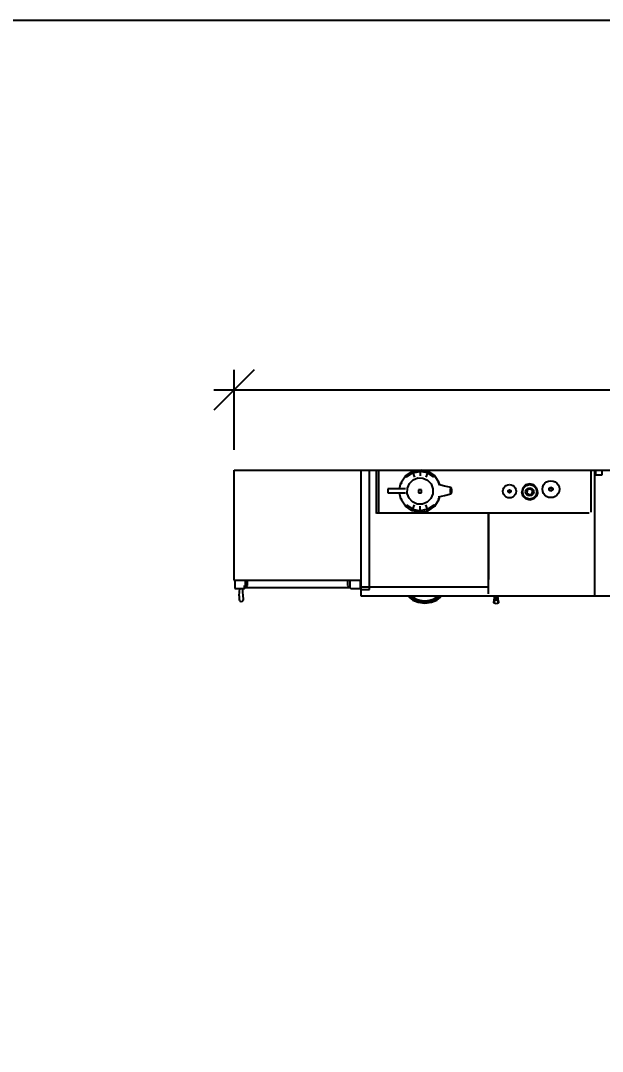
# Model space of a CAD drawing. Header units: millimetres. Extents: x 3103 to 179340, y -10977 to 70536.
# Drawn here: x 21201 to 24081, y 49920 to 55021 of the extents above; entities that cross this region are included whole.
import ezdxf

# ---------------------------------------------------------------- set-up
doc = ezdxf.new("R2010")
doc.units = ezdxf.units.MM
doc.header["$LTSCALE"] = 0.5
doc.layers.add('MEBEL', color=1, linetype='Continuous')
doc.styles.add('WROMLATS', font='wromlats.shx', dxfattribs={"bigfont": 'bigfont.shx'})
doc.dimstyles.new('juka', dxfattribs={"dimscale": 100, "dimtxt": 2, "dimasz": 2, "dimexe": 1, "dimexo": 1, "dimgap": 1, "dimtad": 1, "dimtoh": 1, "dimdec": 0, "dimzin": 0, "dimdsep": 46, "dimtxsty": 'WROMLATS', "dimblk": 'OBLIQUE', "dimcen": -3, "dimdle": 1, "dimclrd": 256, "dimclre": 256, "dimclrt": 256, "dimadec": 0, "dimazin": 0, "dimtfac": 1, "dimtdec": 0, "dimtix": 1, "dimtmove": 2, "dimatfit": 3, "dimldrblk": 'ORIGIN2', "dimfxl": 1, "dimtvp": 2.5, "dimtolj": 1, "dimtzin": 0, "dimarcsym": 0})

# ---------------------------------------------------------------- blocks, each defined once
blk = doc.blocks.new('m_131')
for p, q in [((-648.9, 4695.3), (-650.1, 4689.8)), ((-645.7, 4699.4), (-648.9, 4695.3)), ((-641.3, 4700.9), (-645.7, 4699.4)), ((-636.4, 4700.6), (-641.3, 4700.9)), ((-622.6, 4699.7), (-636.4, 4700.6)), ((-622.6, 4699.7), (-601.8, 4698.2)), ((-601.8, 4698.2), (-585.6, 4696.8)), ((-585.6, 4721.4), (-585.6, 4689.8)), ((-544.4, 4721.4), (-585.6, 4721.4)), ((-544.4, 4726.4), (-544.4, 4725.8)), ((-148.3, 4726.4), (-544.4, 4726.4)), ((-544.4, 4725.8), (-544.4, 4097.4)), ((-544.4, 4725.8), (-0.1, 4725.8)), ((-0.1, 4725.8), (-0.1, 0)), ((-650.1, 4689.8), (-648.9, 4684.3)), ((-648.9, 4684.3), (-645.7, 4680.3)), ((-645.7, 4680.3), (-641.3, 4678.8)), ((-641.3, 4678.8), (-636.4, 4679.1)), ((-636.4, 4679.1), (-622.6, 4680)), ((-622.6, 4680), (-601.8, 4681.4)), ((-601.8, 4681.4), (-585.6, 4682.8)), ((-585.6, 4689.8), (-585.6, 4674)), ((-585.6, 4674), (-571.8, 4658.3)), ((-585.6, 4674), (-571.8, 4674)), ((-580.6, 4670.9), (-580.6, 4150.7)), ((-544.4, 4670.9), (-580.6, 4670.9)), ((-571.8, 4658.3), (-544.4, 4658.3)), ((-571.8, 4163.3), (-585.6, 4147.5)), ((-585.6, 4147.5), (-585.6, 4100.2)), ((-580.6, 4150.7), (-544.4, 4150.7)), ((-544.4, 4163.3), (-571.8, 4163.3)), ((-622.2, 4097.4), (-622.2, 3466.1)), ((-580.1, 4097.4), (-622.2, 4097.4)), ((-590.7, 4097.4), (-590.7, 4055.3)), ((-0.1, 4097.4), (-590.7, 4097.4)), ((-585.6, 4100.2), (-544.4, 4100.2)), ((-580.2, 3466.1), (-580.1, 4097.4)), ((-590.7, 4055.3), (-0.1, 4055.3)), ((-4.4, 4021.4), (-214.8, 4021.4)), ((-211, 4020.2), (-211, 2967.7)), ((0, 4010.9), (-208.6, 4010.9)), ((-4.4, 4020.2), (-4.4, 4021.4)), ((-93.5, 3964.9), (-113, 3964.9)), ((-113, 3964.9), (-113, 3877.4)), ((-93.5, 3960.7), (-93.5, 3964.9)), ((-93.5, 3950.7), (-93.5, 3960.7)), ((-93.5, 3935.6), (-93.5, 3950.7)), ((-93.5, 3917.6), (-93.5, 3935.6)), ((-201, 3844.2), (-178.2, 3877.6)), ((-178.2, 3877.6), (-144.1, 3900)), ((-178.2, 3877.6), (-172.6, 3872.1)), ((-144.1, 3900), (-113, 3906.1)), ((-144.1, 3900), (-141, 3892.7)), ((-93.5, 3899.7), (-93.5, 3917.6)), ((-93.5, 3905.8), (-63.6, 3900)), ((-93.5, 3889.5), (-93.5, 3899.7)), ((-93.5, 3884), (-93.5, 3889.5)), ((-93.5, 3877.2), (-93.5, 3884)), ((-63.6, 3900), (-66.6, 3892.7)), ((-63.6, 3900), (-29.4, 3877.6)), ((-29.4, 3877.6), (-35.1, 3872.1)), ((-29.4, 3877.6), (-6.6, 3844.2)), ((-644.2, 3841.3), (-654.5, 3814)), ((-652, 3812.1), (-642.4, 3838)), ((-640.6, 3834.7), (-649.5, 3810.1)), ((-646.9, 3808.2), (-640.6, 3834.7)), ((-637.1, 3828.1), (-644.4, 3806.3)), ((-629, 3858.4), (-644.2, 3841.3)), ((-643.7, 3840.4), (-628.8, 3857.4)), ((-642.4, 3838), (-643.7, 3840.4)), ((-642.4, 3838), (-628.2, 3854.7)), ((-640.6, 3834.7), (-642.4, 3838)), ((-627.4, 3851.1), (-640.6, 3834.7)), ((-625.7, 3843.8), (-637.1, 3828.1)), ((-622.2, 3860.1), (-629, 3858.4)), ((-629, 3858.4), (-628.8, 3857.4)), ((-628.8, 3857.4), (-622.2, 3859.2)), ((-628.8, 3857.4), (-628.2, 3854.7)), ((-628.2, 3854.7), (-622.2, 3856.6)), ((-628.2, 3854.7), (-627.4, 3851.1)), ((-622.2, 3845.6), (-625.7, 3843.8)), ((-209, 3804.7), (-201, 3844.2)), ((-201, 3844.2), (-193.6, 3841.2)), ((-193.6, 3841.2), (-201, 3804.7)), ((-172.6, 3872.1), (-193.6, 3841.2)), ((-193.6, 3841.2), (-172.6, 3832.6)), ((-168, 3818.7), (-157.7, 3841.7)), ((-157.7, 3841.7), (-139.1, 3859)), ((-139.1, 3859), (-115.2, 3868.2)), ((-115.2, 3868.2), (-89.6, 3867.6)), ((-89.6, 3867.6), (-66.1, 3857.5)), ((-66.1, 3857.5), (-48.4, 3839.3)), ((-48.4, 3839.3), (-39.1, 3815.9)), ((-35.1, 3872.1), (-14, 3841.2)), ((-14, 3841.2), (-35.1, 3832.6)), ((-6.6, 3844.2), (-14, 3841.2)), ((-14, 3841.2), (-6.6, 3804.7)), ((-6.6, 3844.2), (0, 3811.6)), ((-654.5, 3814), (-658.2, 3781.2)), ((-658.2, 3781.2), (-654.5, 3748.3)), ((-649.5, 3810.1), (-652.6, 3781.2)), ((-652.6, 3781.2), (-649.5, 3752.2)), ((-649.8, 3781.2), (-646.9, 3808.2)), ((-649.5, 3810.1), (-646.9, 3808.2)), ((-644.4, 3806.3), (-647, 3781.2)), ((-647, 3781.2), (-644.4, 3756.1)), ((-646.9, 3808.2), (-645.1, 3806.8)), ((-209, 3804.7), (-201, 3765.3)), ((-201, 3804.7), (-209, 3804.7)), ((-201, 3804.7), (-178.2, 3804.7)), ((-193.6, 3768.3), (-201, 3804.7)), ((-193.6, 3768.3), (-172.6, 3776.8)), ((-168.6, 3793.5), (-168, 3818.7)), ((-159.3, 3770.1), (-168.6, 3793.5)), ((-97.3, 3813.2), (-112.5, 3813.2)), ((-112.5, 3813.2), (-112.5, 3798.3)), ((-112.5, 3798.3), (-97.3, 3798.3)), ((-97.3, 3798.3), (-97.3, 3813.2)), ((-39.7, 3790.8), (-50, 3767.8)), ((-39.1, 3815.9), (-39.7, 3790.8)), ((-14, 3768.3), (-35.1, 3776.8)), ((-6.6, 3804.7), (-29.4, 3804.7)), ((-14, 3768.3), (-6.6, 3804.7)), ((-6.6, 3804.7), (0, 3804.7)), ((-6.6, 3765.3), (0, 3797.9)), ((-654.5, 3748.3), (-644.2, 3721.1)), ((-642.4, 3724.4), (-652, 3750.3)), ((-649.5, 3752.2), (-640.6, 3727.6)), ((-644.4, 3756.1), (-637.1, 3734.2)), ((-643.7, 3722), (-642.4, 3724.4)), ((-640.6, 3727.6), (-642.4, 3724.4)), ((-642.4, 3724.4), (-628.2, 3707.6)), ((-627.4, 3711.2), (-640.6, 3727.6)), ((-637.1, 3734.2), (-625.7, 3718.5)), ((-201, 3765.3), (-193.6, 3768.3)), ((-201, 3765.3), (-178.2, 3731.8)), ((-172.6, 3737.4), (-193.6, 3768.3)), ((-178.2, 3731.8), (-172.6, 3737.4)), ((-178.2, 3731.8), (-144.1, 3709.4)), ((-141.5, 3752), (-159.3, 3770.1)), ((-118.1, 3741.8), (-141.5, 3752)), ((-92.4, 3741.3), (-118.1, 3741.8)), ((-68.5, 3750.4), (-92.4, 3741.3)), ((-50, 3767.8), (-68.5, 3750.4)), ((-63.6, 3709.4), (-29.4, 3731.8)), ((-35.1, 3737.4), (-14, 3768.3)), ((-29.4, 3731.8), (-35.1, 3737.4)), ((-29.4, 3731.8), (-6.6, 3765.3)), ((-6.6, 3765.3), (-14, 3768.3)), ((-644.2, 3721.1), (-629, 3703.9)), ((-628.8, 3704.9), (-643.7, 3722)), ((-629, 3703.9), (-628.8, 3704.9)), ((-629, 3703.9), (-622.2, 3702.2)), ((-628.8, 3704.9), (-628.2, 3707.6)), ((-622.2, 3703.2), (-628.8, 3704.9)), ((-628.2, 3707.6), (-627.4, 3711.2)), ((-628.2, 3707.6), (-622.2, 3705.8)), ((-625.7, 3718.5), (-622.2, 3716.8)), ((-144.1, 3709.4), (-141, 3716.7)), ((-144.1, 3709.4), (-131.1, 3706.9)), ((-132.7, 3713.4), (-125.6, 3684.4)), ((-125.6, 3684.4), (-117.4, 3651.7)), ((-87.1, 3651.1), (-78.9, 3683.2)), ((-78.9, 3683.2), (-71.5, 3713.2)), ((-72.9, 3707.6), (-63.6, 3709.4)), ((-63.6, 3709.4), (-66.6, 3716.7)), ((-113.9, 3653.9), (-117.4, 3651.7)), ((-117.4, 3651.7), (-115.1, 3649)), ((-115.1, 3649), (-107.9, 3647)), ((-106, 3655.1), (-113.9, 3653.9)), ((-107.9, 3647), (-98.5, 3646.8)), ((-96.6, 3655), (-106, 3655.1)), ((-98.5, 3646.8), (-90.6, 3648.5)), ((-89.4, 3653.5), (-96.6, 3655)), ((-90.6, 3648.5), (-87.1, 3651.1)), ((-87.1, 3651.1), (-89.4, 3653.5)), ((-661.8, 3428), (-661.1, 3433.7)), ((-661.1, 3422.2), (-661.8, 3428)), ((-661.1, 3433.7), (-659, 3437.9)), ((-659, 3418), (-661.1, 3422.2)), ((-659, 3437.9), (-656.2, 3439.5)), ((-656.2, 3416.4), (-659, 3418)), ((-656.2, 3439.5), (-653.1, 3439.2)), ((-646, 3436.9), (-655.6, 3437.7)), ((-655.6, 3418.2), (-646, 3419)), ((-653.1, 3439.2), (-644.2, 3438.2)), ((-644.2, 3417.7), (-653.1, 3416.7)), ((-632.6, 3428), (-647.8, 3428)), ((-647.3, 3433.1), (-646, 3436.9)), ((-632.4, 3432.3), (-647.3, 3433.1)), ((-647.3, 3422.8), (-632.4, 3423.6)), ((-646, 3419), (-647.3, 3422.8)), ((-644.2, 3438.2), (-646, 3436.9)), ((-646, 3436.9), (-631.8, 3435.5)), ((-631.8, 3420.4), (-646, 3419)), ((-646, 3419), (-644.2, 3417.7)), ((-644.2, 3438.2), (-631, 3436.7)), ((-644.2, 3417.7), (-631, 3419.2)), ((-632.6, 3428), (-632.4, 3432.3)), ((-622.2, 3428), (-632.6, 3428)), ((-632.4, 3423.6), (-632.6, 3428)), ((-631.8, 3435.5), (-632.4, 3432.3)), ((-632.4, 3432.3), (-622.2, 3431.7)), ((-622.2, 3424.2), (-632.4, 3423.6)), ((-632.4, 3423.6), (-631.8, 3420.4)), ((-631, 3436.7), (-631.8, 3435.5)), ((-631.8, 3435.5), (-622.2, 3434.4)), ((-631.8, 3420.4), (-622.2, 3421.5)), ((-631, 3419.2), (-631.8, 3420.4)), ((-631, 3436.7), (-622.2, 3435.5)), ((-631, 3419.2), (-622.2, 3420.4)), ((-622.2, 3466.1), (-622.2, 2939.9)), ((-613.2, 3466.5), (-214.8, 3466.5)), ((-589.6, 3466.4), (-214.8, 3466.5)), ((-214.8, 3466.5), (-542.3, 3466.4)), ((-542.3, 3466.4), (-542.3, 3466.5)), ((-653.1, 3416.7), (-656.2, 3416.4)), ((-138, 3361.9), (-136.8, 3370.7)), ((-136.8, 3370.7), (-133.5, 3378.5)), ((-133.5, 3378.5), (-128.3, 3385.2)), ((-128.3, 3385.2), (-121.6, 3390.4)), ((-121.6, 3390.4), (-113.8, 3393.7)), ((-113.8, 3393.7), (-105, 3394.9)), ((-111.3, 3365.6), (-110.1, 3367)), ((-110.8, 3365.3), (-109.7, 3366.6)), ((-110.1, 3367), (-108.7, 3368.2)), ((-109.7, 3366.6), (-108.4, 3367.7)), ((-108.9, 3366.1), (-107.8, 3367)), ((-108.7, 3368.2), (-106.9, 3368.9)), ((-108.4, 3367.7), (-106.8, 3368.4)), ((-107.8, 3367), (-106.4, 3367.5)), ((-106.9, 3368.9), (-105, 3369.2)), ((-106.8, 3368.4), (-105, 3368.6)), ((-106.4, 3367.5), (-105, 3367.7)), ((-105, 3394.9), (-96.2, 3393.7)), ((-105, 3369.2), (-103, 3368.9)), ((-105, 3368.6), (-103.2, 3368.4)), ((-105, 3367.7), (-103.5, 3367.5)), ((-103.5, 3367.5), (-102.2, 3367)), ((-103.2, 3368.4), (-101.6, 3367.7)), ((-103, 3368.9), (-101.3, 3368.2)), ((-102.2, 3367), (-101.1, 3366.1)), ((-101.6, 3367.7), (-100.2, 3366.6)), ((-101.3, 3368.2), (-99.8, 3367)), ((-100.2, 3366.6), (-99.2, 3365.3)), ((-99.8, 3367), (-98.7, 3365.6)), ((-96.2, 3393.7), (-88.3, 3390.4)), ((-88.3, 3390.4), (-81.6, 3385.2)), ((-81.6, 3385.2), (-76.5, 3378.5)), ((-76.5, 3378.5), (-73.1, 3370.7)), ((-73.1, 3370.7), (-71.9, 3361.9)), ((-136.8, 3353.1), (-138, 3361.9)), ((-133.5, 3345.2), (-136.8, 3353.1)), ((-128.3, 3338.5), (-133.5, 3345.2)), ((-121.6, 3333.3), (-128.3, 3338.5)), ((-113.8, 3330), (-121.6, 3333.3)), ((-105, 3328.8), (-113.8, 3330)), ((-112.3, 3361.9), (-112, 3363.8)), ((-112, 3359.9), (-112.3, 3361.9)), ((-112, 3363.8), (-111.3, 3365.6)), ((-111.3, 3358.2), (-112, 3359.9)), ((-111.7, 3361.9), (-111.5, 3363.7)), ((-111.5, 3360.1), (-111.7, 3361.9)), ((-111.5, 3363.7), (-110.8, 3365.3)), ((-110.8, 3358.5), (-111.5, 3360.1)), ((-110.1, 3356.7), (-111.3, 3358.2)), ((-109.7, 3357.1), (-110.8, 3358.5)), ((-110.5, 3362.2), (-110.3, 3363.7)), ((-110.3, 3360.7), (-110.5, 3362.2)), ((-110.3, 3363.7), (-109.8, 3365)), ((-109.8, 3359.4), (-110.3, 3360.7)), ((-108.7, 3355.6), (-110.1, 3356.7)), ((-109.8, 3365), (-108.9, 3366.1)), ((-108.9, 3358.3), (-109.8, 3359.4)), ((-108.4, 3356.1), (-109.7, 3357.1)), ((-107.8, 3357.4), (-108.9, 3358.3)), ((-106.9, 3354.8), (-108.7, 3355.6)), ((-106.8, 3355.4), (-108.4, 3356.1)), ((-106.4, 3356.8), (-107.8, 3357.4)), ((-105, 3354.6), (-106.9, 3354.8)), ((-105, 3355.2), (-106.8, 3355.4)), ((-105, 3356.6), (-106.4, 3356.8)), ((-103.5, 3356.8), (-105, 3356.6)), ((-103.2, 3355.4), (-105, 3355.2)), ((-103, 3354.8), (-105, 3354.6)), ((-96.2, 3330), (-105, 3328.8)), ((-102.2, 3357.4), (-103.5, 3356.8)), ((-101.6, 3356.1), (-103.2, 3355.4)), ((-101.3, 3355.6), (-103, 3354.8)), ((-101.1, 3358.3), (-102.2, 3357.4)), ((-100.2, 3357.1), (-101.6, 3356.1)), ((-99.8, 3356.7), (-101.3, 3355.6)), ((-101.1, 3366.1), (-100.2, 3365)), ((-100.2, 3359.4), (-101.1, 3358.3)), ((-100.2, 3365), (-99.6, 3363.7)), ((-99.6, 3360.7), (-100.2, 3359.4)), ((-99.2, 3358.5), (-100.2, 3357.1)), ((-98.7, 3358.2), (-99.8, 3356.7)), ((-99.6, 3363.7), (-99.4, 3362.2)), ((-99.4, 3362.2), (-99.6, 3360.7)), ((-99.2, 3365.3), (-98.5, 3363.7)), ((-98.5, 3360.1), (-99.2, 3358.5)), ((-98.7, 3365.6), (-97.9, 3363.8)), ((-97.9, 3359.9), (-98.7, 3358.2)), ((-98.5, 3363.7), (-98.3, 3361.9)), ((-98.3, 3361.9), (-98.5, 3360.1)), ((-97.9, 3363.8), (-97.7, 3361.9)), ((-97.7, 3361.9), (-97.9, 3359.9)), ((-88.3, 3333.3), (-96.2, 3330)), ((-81.6, 3338.5), (-88.3, 3333.3)), ((-76.5, 3345.2), (-81.6, 3338.5)), ((-73.1, 3353.1), (-76.5, 3345.2)), ((-71.9, 3361.9), (-73.1, 3353.1)), ((-148.6, 3262), (-143.1, 3282)), ((-143.5, 3262.1), (-138.6, 3280.1)), ((-143.1, 3282), (-128.9, 3296.2)), ((-138.6, 3280.1), (-125.8, 3292.9)), ((-128.9, 3296.2), (-108.9, 3301.6)), ((-127.9, 3262.1), (-125.1, 3272.2)), ((-125.8, 3292.9), (-107.9, 3297.7)), ((-125.1, 3272.2), (-118, 3279.4)), ((-118.2, 3271.5), (-121.8, 3263.6)), ((-110.7, 3275.8), (-118.2, 3271.5)), ((-118, 3279.4), (-107.9, 3282.1)), ((-102.1, 3274.9), (-110.7, 3275.8)), ((-107.9, 3301.7), (-109, 3301.4)), ((-108.9, 3301.6), (-109, 3301.3)), ((-87.9, 3296.3), (-107.9, 3301.7)), ((-107.9, 3297.7), (-89.9, 3292.9)), ((-107.9, 3282.1), (-97.8, 3279.4)), ((-95.7, 3269.1), (-102.1, 3274.9)), ((-97.8, 3279.4), (-90.6, 3272.2)), ((-94, 3260.6), (-95.7, 3269.1)), ((-90.6, 3272.2), (-87.8, 3262.1)), ((-89.9, 3292.9), (-77.1, 3280.1)), ((-73.7, 3282.1), (-87.9, 3296.3)), ((-77.1, 3280.1), (-72.2, 3262.1)), ((-68.3, 3262.1), (-73.7, 3282.1)), ((-143.1, 3242), (-148.6, 3262)), ((-138.6, 3244.1), (-143.5, 3262.1)), ((-128.9, 3227.8), (-143.1, 3242)), ((-125.8, 3231.3), (-138.6, 3244.1)), ((-108.9, 3222.4), (-128.9, 3227.8)), ((-125.1, 3252), (-127.9, 3262.1)), ((-107.9, 3226.4), (-125.8, 3231.3)), ((-118, 3244.8), (-125.1, 3252)), ((-121.8, 3263.6), (-120, 3255.2)), ((-120, 3255.2), (-113.6, 3249.4)), ((-107.9, 3242), (-118, 3244.8)), ((-113.6, 3249.4), (-105, 3248.4)), ((-109, 3222.8), (-108.9, 3222.4)), ((-109, 3222.7), (-107.9, 3222.4)), ((-97.8, 3244.8), (-107.9, 3242)), ((-89.9, 3231.3), (-107.9, 3226.4)), ((-107.9, 3222.4), (-87.9, 3227.9)), ((-105, 3248.4), (-97.5, 3252.7)), ((-90.6, 3252), (-97.8, 3244.8)), ((-97.5, 3252.7), (-94, 3260.6)), ((-87.8, 3262.1), (-90.6, 3252)), ((-77.1, 3244.1), (-89.9, 3231.3)), ((-87.9, 3227.9), (-73.7, 3242.1)), ((-72.2, 3262.1), (-77.1, 3244.1)), ((-73.7, 3242.1), (-68.3, 3262.1)), ((-136.6, 3157), (-135.1, 3168.2)), ((-135.1, 3168.2), (-130.9, 3178.2)), ((-130.9, 3178.2), (-124.3, 3186.7)), ((-124.3, 3186.7), (-115.8, 3193.3)), ((-115.8, 3193.3), (-105.8, 3197.5)), ((-105.8, 3197.5), (-94.6, 3199)), ((-102.7, 3161.7), (-101.2, 3163.6)), ((-102, 3161.3), (-100.7, 3163.1)), ((-101.2, 3163.6), (-99.3, 3165)), ((-100.7, 3163.1), (-99, 3164.4)), ((-100.7, 3161), (-99.6, 3162.4)), ((-99.6, 3162.4), (-98.2, 3163.5)), ((-99.3, 3165), (-97.1, 3166)), ((-99, 3164.4), (-96.9, 3165.3)), ((-98.2, 3163.5), (-96.5, 3164.2)), ((-97.1, 3166), (-94.6, 3166.3)), ((-96.9, 3165.3), (-94.6, 3165.6)), ((-96.5, 3164.2), (-94.6, 3164.5)), ((-94.6, 3199), (-83.5, 3197.5)), ((-94.6, 3166.3), (-92.2, 3166)), ((-94.6, 3165.6), (-92.4, 3165.3)), ((-94.6, 3164.5), (-92.8, 3164.2)), ((-92.8, 3164.2), (-91.1, 3163.5)), ((-92.4, 3165.3), (-90.3, 3164.4)), ((-92.2, 3166), (-90, 3165)), ((-91.1, 3163.5), (-89.7, 3162.4)), ((-90.3, 3164.4), (-88.6, 3163.1)), ((-90, 3165), (-88.1, 3163.6)), ((-89.7, 3162.4), (-88.6, 3161)), ((-88.6, 3163.1), (-87.3, 3161.3)), ((-88.1, 3163.6), (-86.6, 3161.7)), ((-83.5, 3197.5), (-73.5, 3193.3)), ((-73.5, 3193.3), (-65, 3186.7)), ((-65, 3186.7), (-58.4, 3178.2)), ((-58.4, 3178.2), (-54.2, 3168.2)), ((-54.2, 3168.2), (-52.7, 3157)), ((-135.1, 3145.9), (-136.6, 3157)), ((-130.9, 3135.8), (-135.1, 3145.9)), ((-124.3, 3127.3), (-130.9, 3135.8)), ((-115.8, 3120.8), (-124.3, 3127.3)), ((-105.8, 3116.5), (-115.8, 3120.8)), ((-94.6, 3115), (-105.8, 3116.5)), ((-103.9, 3157), (-103.6, 3159.5)), ((-103.6, 3154.6), (-103.9, 3157)), ((-103.6, 3159.5), (-102.7, 3161.7)), ((-102.7, 3152.4), (-103.6, 3154.6)), ((-103.2, 3157), (-102.9, 3159.3)), ((-102.9, 3154.8), (-103.2, 3157)), ((-102.9, 3159.3), (-102, 3161.3)), ((-102, 3152.7), (-102.9, 3154.8)), ((-101.2, 3150.5), (-102.7, 3152.4)), ((-100.7, 3151), (-102, 3152.7)), ((-101.7, 3157.4), (-101.4, 3159.3)), ((-101.4, 3155.6), (-101.7, 3157.4)), ((-101.4, 3159.3), (-100.7, 3161)), ((-100.7, 3153.9), (-101.4, 3155.6)), ((-99.3, 3149), (-101.2, 3150.5)), ((-99.6, 3152.5), (-100.7, 3153.9)), ((-99, 3149.7), (-100.7, 3151)), ((-98.2, 3151.3), (-99.6, 3152.5)), ((-97.1, 3148.1), (-99.3, 3149)), ((-96.9, 3148.8), (-99, 3149.7)), ((-96.5, 3150.6), (-98.2, 3151.3)), ((-94.6, 3147.8), (-97.1, 3148.1)), ((-94.6, 3148.5), (-96.9, 3148.8)), ((-94.6, 3150.4), (-96.5, 3150.6)), ((-92.8, 3150.6), (-94.6, 3150.4)), ((-92.4, 3148.8), (-94.6, 3148.5)), ((-92.2, 3148.1), (-94.6, 3147.8)), ((-83.5, 3116.5), (-94.6, 3115)), ((-91.1, 3151.3), (-92.8, 3150.6)), ((-90.3, 3149.7), (-92.4, 3148.8)), ((-90, 3149), (-92.2, 3148.1)), ((-89.7, 3152.5), (-91.1, 3151.3)), ((-88.6, 3151), (-90.3, 3149.7)), ((-88.1, 3150.5), (-90, 3149)), ((-88.6, 3153.9), (-89.7, 3152.5)), ((-88.6, 3161), (-87.9, 3159.3)), ((-87.9, 3155.6), (-88.6, 3153.9)), ((-87.3, 3152.7), (-88.6, 3151)), ((-86.6, 3152.4), (-88.1, 3150.5)), ((-87.9, 3159.3), (-87.6, 3157.4)), ((-87.6, 3157.4), (-87.9, 3155.6)), ((-87.3, 3161.3), (-86.4, 3159.3)), ((-86.4, 3154.8), (-87.3, 3152.7)), ((-86.6, 3161.7), (-85.7, 3159.5)), ((-85.7, 3154.6), (-86.6, 3152.4)), ((-86.4, 3159.3), (-86.1, 3157)), ((-86.1, 3157), (-86.4, 3154.8)), ((-85.7, 3159.5), (-85.4, 3157)), ((-85.4, 3157), (-85.7, 3154.6)), ((-73.5, 3120.8), (-83.5, 3116.5)), ((-65, 3127.3), (-73.5, 3120.8)), ((-58.4, 3135.8), (-65, 3127.3)), ((-54.2, 3145.9), (-58.4, 3135.8)), ((-52.7, 3157), (-54.2, 3145.9)), ((-208.6, 2958.5), (0, 2958.5)), ((-622.2, 2940.2), (-622.4, 2940.2)), ((-622.4, 2940.2), (-622.4, 2098.2)), ((-622.2, 2939.9), (-617, 2939.9)), ((-617, 2939.9), (0, 2939.9)), ((0, 2936.1), (-24.4, 2936.1)), ((-24.4, 2936.1), (-24.4, 2902.7)), ((-24.4, 2902.7), (0, 2902.7))]:
    blk.add_line(p, q)
blk = doc.blocks.new('_Oblique')
at = {"color": 0, "lineweight": -2}
blk.add_line((-0.5, -0.5), (0.5, 0.5), dxfattribs=at)
blk = doc.blocks.new('*D734')
at = {"layer": 'Defpoints', "color": 0, "transparency": 16777216}
for p in [(22257, 53192.7), (22257, 52796.7), (26982.8, 52796.7)]:
    blk.add_point(p, dxfattribs=at)
at = {"layer": 'MEBEL', "lineweight": -2, "transparency": 16777216}
for p, q in [((22257, 52896.7), (22257, 53292.7)), ((26982.8, 52896.7), (26982.8, 53292.7)), ((27082.8, 53192.7), (22157, 53192.7))]:
    blk.add_line(p, q, dxfattribs=at)
at = {"layer": 'MEBEL', "lineweight": -2, "transparency": 16777216, "xscale": 200, "yscale": 200, "zscale": 200, "rotation": 180}
blk.add_blockref('_Oblique', (22257, 53192.7), dxfattribs=at)
at = {"layer": 'MEBEL', "lineweight": -2, "transparency": 16777216, "xscale": 200, "yscale": 200, "zscale": 200}
blk.add_blockref('_Oblique', (26982.8, 53192.7), dxfattribs=at)
at = {"layer": 'MEBEL', "transparency": 16777216, "insert": (24619.9, 53392.7), "char_height": 200, "attachment_point": 5, "style": 'WROMLATS'}
blk.add_mtext('\\A1;4726', dxfattribs=at)
blk = doc.blocks.new('_Origin2')
at = {"color": 0, "linetype": 'ByBlock', "lineweight": -2}
blk.add_line((-0.5, 0), (-1, 0), dxfattribs=at)
for radius in [0.5, 0.25]:
    blk.add_circle((0, 0), radius, dxfattribs=at)

msp = doc.modelspace()

# ---------------------------------------------------------------- linework, layer by layer
at = {"layer": 'MEBEL'}
msp.add_lwpolyline([(3103, 26462.1), (30399.5, 26462.1), (30399.5, 55020.6), (3103, 55020.6)], close=True, dxfattribs=at)

# ---------------------------------------------------------------- block references
at = {"layer": 'MEBEL', "rotation": 90}
msp.add_blockref('m_131', (26982.8, 52796.7), dxfattribs=at)

# ---------------------------------------------------------------- dimensions: what is measured, and where the dimension line sits
at = {"layer": 'MEBEL'}
dim = msp.add_linear_dim(base=(22257, 53192.7), p1=(26982.8, 52796.7), p2=(22257, 52796.7), dimstyle='juka', dxfattribs=at)
dim.commit()
dim.dimension.update_dxf_attribs({"geometry": '*D734', "text_midpoint": (24619.9, 53392.7)})

doc.saveas('drawing.dxf')
